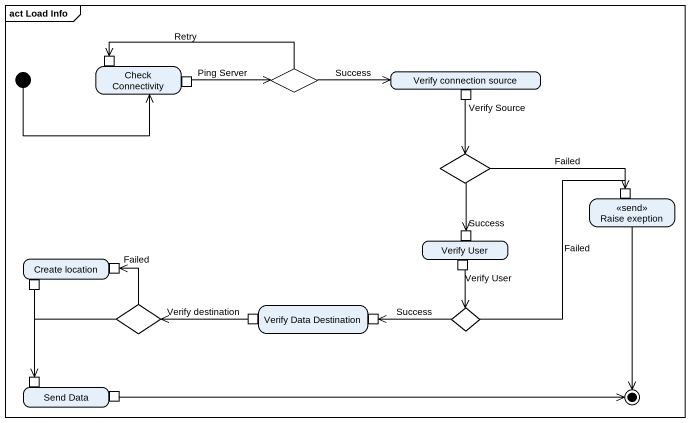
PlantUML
@startuml
mainframe act Load Info
hide empty description
state "Check Connectivity" as Check_Connectivity {
  state Retry <<inputPin>>
  state "Ping Server" as Ping_Server <<outputPin>>
}
state choice1 <<choice>>
state "Verify connection source" as Verify_connection_source {
  state "Verify Source" as Verify_Source <<outputPin>>
}
state choice2 <<choice>>
state "Raise exeption" as Raise_exeption <<send>> {
  state pin1 <<inputPin>>
}
state "Create location" as Create_location {
  state Failed <<inputPin>>
  state pin2 <<outputPin>>
}
state "Verify User" as Verify_User {
  state "Verify User" as Verify_User_2 <<outputPin>>
  state Success <<inputPin>>
}
state choice3 <<choice>>
state "Verify Data Destination" as Verify_Data_Destination {
  state pin3 <<outputPin>>
  state pin4 <<inputPin>>
}
state choice4 <<choice>>
state "Send Data" as Send_Data {
  state pin5 <<inputPin>>
  state pin6 <<outputPin>>
}
state final1 <<end>>
[*] -right-> Check_Connectivity
choice1 -left-> Retry
choice1 -right-> Verify_connection_source : Success
Ping_Server -right-> choice1
Verify_Source --> choice2
choice2 -right-> pin1 : Failed
choice2 --> Success
Raise_exeption --> final1
Verify_User_2 --> choice4
pin2 --> pin5
choice3 -up-> Failed
choice3 --> pin5
pin3 -left-> choice3 : Verify destination
choice4 -up-> pin1 : Failed
choice4 -left-> pin4 : Success
pin6 -right-> final1
@enduml
